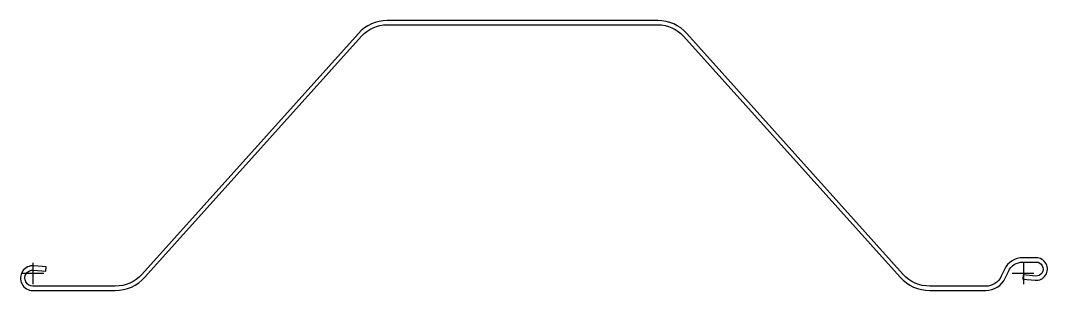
# Model space of a CAD drawing. Header units: millimetres. Extents: x -12 to 944, y -16 to 236.
import ezdxf

# ---------------------------------------------------------------- set-up
doc = ezdxf.new("R2010")
doc.units = ezdxf.units.MM
doc.header["$LTSCALE"] = 0.2

msp = doc.modelspace()

# ---------------------------------------------------------------- linework, layer by layer
at = {"flags": 128}
msp.add_lwpolyline([(834.62, -15.75), (886.72, -15.75, 0.291473), (904.84, -4.2), (907.78, 2.09, -0.291473), (921.37, 10.75), (933.64, 10.75, -1.044614), (933.07, -2.27), (921.61, -1.27), (921.26, -5.25), (932.72, -6.25, 1.044614), (933.64, 14.75), (921.37, 14.75, 0.291473), (904.15, 3.78), (901.22, -2.51, -0.291473), (886.72, -11.75), (834.62, -11.75, -0.212967), (810.03, -0.78), (608.45, 223.81, 0.212967), (581.62, 235.78), (329.68, 235.78, 0.212967), (302.86, 223.81), (101.27, -0.78, -0.212967), (76.68, -11.75), (0, -11.75, -1.044614), (0.66, 3.26), (12.11, 2.26), (12.46, 6.24), (1, 7.25, 1.044614), (0, -15.75), (76.68, -15.75, 0.212967), (104.25, -3.45), (305.83, 221.14, -0.212967), (329.68, 231.78), (581.62, 231.78, -0.212967), (605.47, 221.14), (807.05, -3.45, 0.212967)], format="xyb", close=True, dxfattribs=at)
at = {"layer": 'DEFPOINTS'}
for p, q in [((0, 10), (0, -10)), ((921.85, 10), (921.85, -10)), ((10.03, 0), (-10, 0)), ((931.37, 0), (911.37, 0))]:
    msp.add_line(p, q, dxfattribs=at)

doc.saveas('drawing.dxf')
